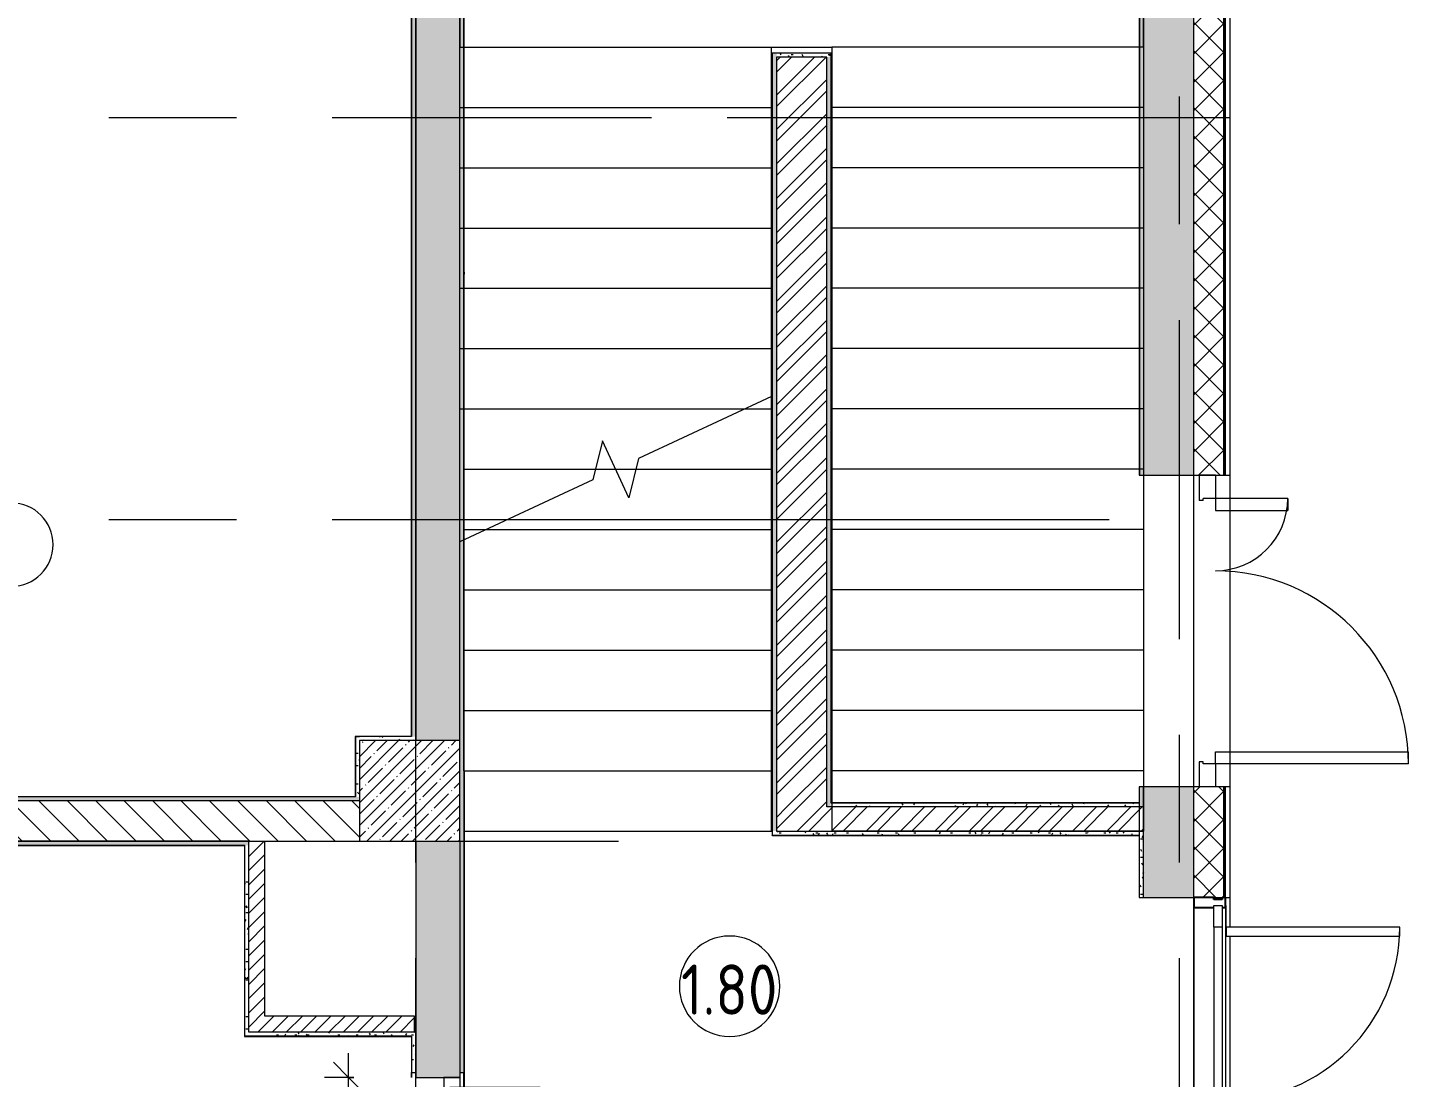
# Model space of a CAD drawing. Header units: millimetres. Extents: x 81459 to 274965, y -8553 to 29000.
# Drawn here: x 119280 to 126148, y 12225 to 17447 of the extents above; entities that cross this region are included whole.
import ezdxf

# ---------------------------------------------------------------- set-up
doc = ezdxf.new("R2010")
doc.units = ezdxf.units.MM
doc.linetypes.add('Осевая', pattern=[3175, 635, -476.25, 1587.5, -476.25])
for name, color, linetype, lineweight in [('A-ANNO-DIMS', 7, 'Continuous', 9), ('A-ANNO-DIMS-100', 7, 'Continuous', 9), ('A-AREA-IDEN', 7, 'Continuous', 9), ('A-DETL-GENF', 7, 'Continuous', 9), ('A-DOOR-IDEN', 7, 'Continuous', 9), ('A-GLAZ-CWMG', 7, 'Continuous', 9), ('A-GLAZ-CWMG-1', 7, 'Continuous', 25), ('A-WALL', 7, 'Continuous', 9), ('I-WALL', 7, 'Continuous', 9), ('S-COLS', 7, 'Continuous', 9), ('S-STRS-1', 7, 'Continuous', 9), ('S-STRS-MBND', 7, 'Continuous', 9), ('Оси', 7, 'Continuous', 9), ('Оси-2', 7, 'Осевая', 9)]:
    doc.layers.add(name, color=color, linetype=linetype, lineweight=lineweight)
for name, color, linetype, lineweight, true_color in [('A-DOOR-1', 1, 'Continuous', 9, 0xff0000), ('A-DOOR-2', 1, 'Continuous', 13, 0xff0000), ('A-DOOR-FRAM-1', 1, 'Continuous', 13, 0xff0000), ('A-WALL-1', 7, 'Continuous', 9, 0x3c3c3c), ('A-WALL-FNSH-1', 7, 'Continuous', 9, 0x3c3c3c)]:
    doc.layers.add(name, color=color, linetype=linetype, lineweight=lineweight, true_color=true_color)
doc.styles.add('GOST Common_1', font='GOST_Common.ttf', dxfattribs={"width": 0.9, "height": 250})
doc.styles.add('ISOCPEUR', font='isocpeur.ttf', dxfattribs={"width": 0.9, "height": 250})
doc.dimstyles.new('ISO-2_5_0_9К_БОЛЬШОЙ', dxfattribs={"dimscale": 304.8, "dimtxt": 248.995294, "dimasz": 0.492126, "dimexe": 0.393701, "dimexo": 0.984252, "dimgap": 0, "dimtad": 1, "dimdec": 0, "dimrnd": 10, "dimzin": 0, "dimdsep": 46, "dimtxsty": 'ISOCPEUR', "dimblk1": 'OBLIQUE', "dimblk2": 'OBLIQUE', "dimsah": 1, "dimcen": 0.09, "dimdle": 0.393701, "dimazin": 0, "dimtfac": 1, "dimtdec": 4, "dimtix": 1, "dimtmove": 0, "dimatfit": 3, "dimfxl": 1, "dimtvp": 1, "dimtolj": 1, "dimtzin": 0, "dimarcsym": 2})
pattern_1 = [(45, (0, 0), (-57.024626, 57.024626), []), (45, (57.025, 0), (-57.024626, 57.024626), [100.806, -20.161, 3.353, -16.808])]
pattern_2 = [(45, (0, 0), (-85.53659, 85.53659), []), (45, (57.02, 0), (-85.53659, 85.53659), [])]
pattern_3 = [(45, (0, 0), (-35.35534, 35.35534), [])]
pattern_4 = [(0, (0, 0), (121.92, 30.48), [10.058, -81.382, 10.058, -81.382, -487.68]), (0, (0, 0), (121.92, 30.48), [-182.88, 10.058, -172.822, 10.058, -81.382, -213.36]), (0, (0, 0), (121.92, 30.48), [-457.2, 10.058, -50.902, 10.058, -142.342]), (120, (45.72, 15.24), (-87.356454, 90.345817), [10.058, -81.382, 10.058, -81.382, -487.68]), (120, (45.72, 15.24), (-87.356454, 90.345817), [-182.88, 10.058, -172.822, 10.058, -81.382, -213.36]), (120, (45.72, 15.24), (-87.356454, 90.345817), [-457.2, 10.058, -50.902, 10.058, -142.342]), (240, (60.96, 76.2), (-34.563546, -120.825817), [10.058, -81.382, 10.058, -81.382, -487.68]), (240, (60.96, 76.2), (-34.563546, -120.825817), [-182.88, 10.058, -172.822, 10.058, -81.382, -213.36]), (240, (60.96, 76.2), (-34.563546, -120.825817), [-457.2, 10.058, -50.902, 10.058, -142.342])]

# ---------------------------------------------------------------- blocks, each defined once
blk = doc.blocks.new('110_Дверь_СКБ_2Ст - Д-1_л_Лестничная клетка EIS60 2-32142534-План заполнения и маркировки дверных проемов 1 этажа в осях 23_1-33')
at = {"layer": 'A-DOOR-1'}
for centre, radius, start, end in [((662.5, 110), 900, 90, 180), ((-637.5, 110), 400, 360, 90)]:
    blk.add_arc(centre, radius, start, end, dxfattribs=at)
at = {"layer": 'A-DOOR-2'}
for p, q in [((662.5, 1010), (612.5, 1010)), ((612.5, 110), (612.5, 1010)), ((662.5, 1010), (662.5, 110)), ((-637.5, 510), (-587.5, 510)), ((-637.5, 510), (-637.5, 110)), ((-587.5, 110), (-587.5, 510)), ((-637.5, 110), (-587.5, 110)), ((662.5, 110), (612.5, 110))]:
    blk.add_line(p, q, dxfattribs=at)
at = {"layer": 'A-DOOR-FRAM-1'}
for p, q in [((-687.5, 110), (-687.5, 30)), ((-687.5, 110), (-637.5, 110)), ((-637.5, 110), (-637.5, 60)), ((662.5, 110), (662.5, 60)), ((662.5, 110), (712.5, 110)), ((712.5, 110), (712.5, 30)), ((-687.5, 30), (-627.5, 30)), ((-627.5, 60), (-637.5, 60)), ((-627.5, 60), (-627.5, 30)), ((652.5, 60), (652.5, 30)), ((662.5, 60), (652.5, 60)), ((652.5, 30), (712.5, 30))]:
    blk.add_line(p, q, dxfattribs=at)
blk = doc.blocks.new('110_Дверь_СКБ_2Ст_Наружная - ДН-3_1_л__ Двухстворчатая 1200 х2900 из подвала EI30-23667726-План заполнения и маркировки дверных проемов 1 этажа в осях 23_1-33')
at = {"layer": 'A-DOOR-1'}
for centre, radius, start, end in [((679.5, 29), 960, 90, 180), ((-640.5, 29), 360, 0, 90)]:
    blk.add_arc(centre, radius, start, end, dxfattribs=at)
at = {"layer": 'A-DOOR-2'}
for p, q in [((679.5, 989), (619.5, 989)), ((619.5, 29), (619.5, 989)), ((679.5, 989), (679.5, 29)), ((-640.5, 389), (-580.5, 389)), ((-640.5, 389), (-640.5, 29)), ((-580.5, 29), (-580.5, 389)), ((-640.5, 29), (-580.5, 29)), ((679.5, 29), (619.5, 29))]:
    blk.add_line(p, q, dxfattribs=at)
at = {"layer": 'A-DOOR-FRAM-1'}
for p, q in [((-755.5, 29), (-755.5, -51)), ((-755.5, 29), (-640.5, 29)), ((-640.5, 29), (-640.5, -31)), ((679.5, 29), (679.5, -31)), ((679.5, 29), (794.5, 29)), ((794.5, 29), (794.5, -51)), ((-755.5, -51), (-630.5, -51)), ((-630.5, -31), (-640.5, -31)), ((-630.5, -31), (-630.5, -51)), ((669.5, -31), (669.5, -51)), ((679.5, -31), (669.5, -31)), ((669.5, -51), (794.5, -51))]:
    blk.add_line(p, q, dxfattribs=at)
blk = doc.blocks.new('Прямоугольный импост - Импост структурный с накладкой - 160мм-18691760-План заполнения и маркировки дверных проемов 1 этажа в осях 23_1-33')
at = {"layer": 'A-GLAZ-CWMG-1'}
for p, q in [((-50, 0), (-50, 17)), ((-50, 17), (0, 17)), ((0, 0), (-10, 0)), ((-10, 0), (-10, -40)), ((0, 17), (0, 0)), ((-50, -140), (-50, -40)), ((-10, -40), (0, -40)), ((0, -40), (0, -140)), ((0, -140), (-50, -140))]:
    blk.add_line(p, q, dxfattribs=at)
blk = doc.blocks.new('Дверь_Витражная_СКБ_2Ст - ВН-6-31912847-План заполнения и маркировки дверных проемов 1 этажа в осях 23_1-33')
at = {"layer": 'A-DETL-GENF'}
for p, q in [((-715, -20), (-715, -17)), ((-715, -17), (-715, -20)), ((-607, -20), (-715, -20)), ((-715, -20), (-607, -20)), ((-598, -20), (-643, -20)), ((-643, -20), (-643, -370)), ((-607, -17), (-607, -20)), ((-607, -20), (-607, -17)), ((-598, -370), (-598, -20)), ((562, -20), (562, -884)), ((607, -20), (562, -20)), ((607, -17), (607, -20)), ((607, -17), (607, -20)), ((607, -884), (607, -20)), ((607, -20), (715, -20)), ((607, -20), (715, -20)), ((715, -20), (715, -17)), ((715, -20), (715, -17)), ((-643, -370), (-598, -370)), ((562, -884), (607, -884))]:
    blk.add_line(p, q, dxfattribs=at)
at = {"layer": 'A-DOOR-1'}
for p, q in [((-607, -370), (-607, -20)), ((607, -884), (607, -20))]:
    blk.add_line(p, q, dxfattribs=at)
for centre, radius, start, end in [((-607, -20), 350, 270, 0), ((607, -20), 864, 180, 270)]:
    blk.add_arc(centre, radius, start, end, dxfattribs=at)
at = {"layer": 'A-DOOR-2'}
for p, q in [((-715, 40), (-607, 40)), ((-715, 0), (-715, 40)), ((-607, 40), (-607, 0)), ((607, 40), (715, 40)), ((607, 0), (607, 40)), ((715, 40), (715, 0)), ((-607, 0), (-715, 0)), ((715, 0), (607, 0))]:
    blk.add_line(p, q, dxfattribs=at)
blk = doc.blocks.new('Прямоугольный импост - Импост структурный с накладкой - 160мм-23689444-План заполнения и маркировки дверных проемов 1 этажа в осях 23_1-33')
at = {"layer": 'A-GLAZ-CWMG'}
for p, q in [((125081, 13070), (125081, 11660)), ((125238, 13070), (125238, 11660)), ((125181, 12972), (125181, 11758)), ((125221, 12972), (125221, 11758))]:
    blk.add_line(p, q, dxfattribs=at)
blk = doc.blocks.new('BSC_Колонна _Прямоугольная - 500х500-22291386-План заполнения и маркировки дверных проемов 1 этажа в осях 23_1-33')
at = {"layer": 'S-COLS'}
h = blk.add_hatch(dxfattribs=at)
h.set_pattern_fill('FP_26', color=256, style=0, pattern_type=2)
h.set_pattern_definition([(45, (-121180, -13650), (-57.024626, 57.024626), []), (45, (-121122.975, -13650), (-57.024626, 57.024626), [100.806, -20.161, 3.353, -16.808])])
h.paths.add_polyline_path([(-250, -250), (250, -250), (250, 250), (-250, 250)])
for p, q in [((250, 250), (-250, 250)), ((-250, 250), (-250, -250)), ((250, -250), (250, 250)), ((-250, -250), (250, -250))]:
    blk.add_line(p, q, dxfattribs=at)
blk = doc.blocks.new('М_двери - Типоразмер_рамка-25223575-План заполнения и маркировки дверных проемов 1 этажа в осях 23_1-33')
at = {"layer": 'A-DOOR-IDEN'}
for p, q in [((4.496, 2.08), (-4.496, 2.08)), ((-4.496, -2.08), (4.496, -2.08))]:
    blk.add_line(p, q, dxfattribs=at)
for centre, start, end in [((-4.496, 0), 90, 270), ((4.496, 0), 270, 90)]:
    blk.add_arc(centre, 2.08, start, end, dxfattribs=at)
blk = doc.blocks.new('Марка_Помещения - Номер-25198446-План заполнения и маркировки дверных проемов 1 этажа в осях 23_1-33')
at = {"layer": 'A-AREA-IDEN'}
for start, end in [(360, 180), (180, 360)]:
    blk.add_arc((0, 0), 2.5, start, end, dxfattribs=at)
blk = doc.blocks.new('DIMBLOCK55-План заполнения и маркировки дверных проемов 1 этажа в осях 23_1-33')
at = {"layer": 'A-ANNO-DIMS-100', "lineweight": 20}
for p, q in [((120875.8, 12225), (120800.8, 12300)), ((120875.8, 12225), (120950.8, 12150)), ((120875.8, 10825), (120800.8, 10900)), ((120875.8, 10825), (120950.8, 10750))]:
    blk.add_line(p, q, dxfattribs=at)
at = {"layer": 'A-ANNO-DIMS-100'}
for p, q in [((120875.8, 10705), (120875.8, 12345)), ((120902, 12225), (120755.8, 12225)), ((120875.8, 12225), (120902, 12225)), ((120902, 10825), (120755.8, 10825)), ((120875.8, 10825), (120902, 10825))]:
    blk.add_line(p, q, dxfattribs=at)
at = {"layer": 'A-ANNO-DIMS-100', "color": 0, "insert": (120549.2, 11218.5), "char_height": 250, "width": 735.494, "attachment_point": 1, "rotation": 90, "line_spacing_factor": 1.149209, "style": 'ISOCPEUR'}
blk.add_mtext('1400', dxfattribs=at)
blk = doc.blocks.new('_Oblique')
at = {"color": 0, "linetype": 'ByBlock', "lineweight": -2}
blk.add_line((-0.5, -0.5), (0.5, 0.5), dxfattribs=at)

msp = doc.modelspace()

# ---------------------------------------------------------------- hatches: boundary and pattern name
at = {"layer": 'A-WALL'}
h = msp.add_hatch(dxfattribs=at)
h.set_pattern_fill('FP_5', color=256, style=0, pattern_type=2)
h.set_pattern_definition([(45, (0, 0), (-70.71068, 70.71068), []), (135, (0, 0), (-70.71068, -70.71068), [])])
h.paths.add_polyline_path([(125080, -250), (125230, -250), (125230, 7700), (125080, 7700), (125080, -100)])
h.paths.add_polyline_path([(125230, 8900), (125230, 10820), (125080, 10820), (125080, 8900)])
h.paths.add_polyline_path([(125080, 13120), (125230, 13120), (125230, 13670), (125080, 13670)])
h.paths.add_polyline_path([(125080, 15220), (125230, 15220), (125230, 21550), (125080, 21550), (125080, 17271)])
at = {"layer": 'I-WALL'}
h = msp.add_hatch(dxfattribs=at)
h.set_pattern_fill('FP_2', color=256, style=0, pattern_type=2)
h.set_pattern_definition(pattern_1)
h.paths.add_polyline_path([(124830, 10600), (125080, 10600), (125080, 10820), (124830, 10820)])
h.paths.add_polyline_path([(125080, 13120), (125080, 13670), (124830, 13670), (124830, 13120)])
h.paths.add_polyline_path([(125080, 15220), (125080, 21400), (124830, 21400), (124830, 15220)])
h = msp.add_hatch(dxfattribs=at)
h.set_pattern_fill('FP_31', color=256, style=0, pattern_type=2)
h.set_pattern_definition(pattern_4)
h.paths.add_polyline_path([(121430, 10600), (121450, 10600), (121450, 10800), (121430, 10800)])
h.paths.add_polyline_path([(121430, 12250), (121450, 12250), (121450, 18830), (121430, 18830), (121430, 12399.2)])
h = msp.add_hatch(dxfattribs=at)
h.set_pattern_fill('FP_31', color=256, style=0, pattern_type=2)
h.set_pattern_definition(pattern_4)
h.paths.add_polyline_path([(124830, 13570), (124830, 13670), (124810, 13670), (124810, 13570)])
h.paths.add_polyline_path([(124830, 15220), (124830, 18850), (124810, 18850), (124810, 15220)])
h = msp.add_hatch(dxfattribs=at)
h.set_pattern_fill('FP_31', color=256, style=0, pattern_type=2)
h.set_pattern_definition(pattern_4)
h.paths.add_polyline_path([(121190, 13920), (121210, 13920), (121210, 18600), (121190, 18600), (121190, 13933)])
h = msp.add_hatch(dxfattribs=at)
h.set_pattern_fill('FP_2', color=256, style=0, pattern_type=2)
h.set_pattern_definition(pattern_1)
h.paths.add_polyline_path([(121430, 10380), (121430, 10825), (121210, 10825), (121210, 10380)])
h.paths.add_polyline_path([(121430, 12225), (121430, 13400), (121210, 13400), (121210, 12225)])
h.paths.add_polyline_path([(121430, 13900), (121430, 18600), (121210, 18600), (121210, 13900), (121222, 13900)])
h = msp.add_hatch(dxfattribs=at)
h.set_pattern_fill('FP_31', color=256, style=0, pattern_type=2)
h.set_pattern_definition(pattern_4)
h.paths.add_polyline_path([(122985, 13450), (123005, 13450), (123005, 17320), (122985, 17320), (122985, 14835.1)])
h = msp.add_hatch(dxfattribs=at)
h.set_pattern_fill('FP_31', color=256, style=0, pattern_type=2)
h.set_pattern_definition(pattern_4)
h.paths.add_polyline_path([(123255, 17300), (123275, 17300), (123275, 17320), (123005, 17320), (123005, 17300)])
h = msp.add_hatch(dxfattribs=at)
h.set_pattern_fill('FP_16', color=256, style=0, pattern_type=2)
h.set_pattern_definition(pattern_2)
h.paths.add_polyline_path([(123255, 13570), (123255, 17300), (123005, 17300), (123005, 13570)])
h = msp.add_hatch(dxfattribs=at)
h.set_pattern_fill('FP_31', color=256, style=0, pattern_type=2)
h.set_pattern_definition(pattern_4)
h.paths.add_polyline_path([(123255, 13570), (123275, 13570), (123275, 17300), (123255, 17300), (123255, 14835.1)])
h = msp.add_hatch(dxfattribs=at)
h.set_pattern_fill('FP_31', color=256, style=0, pattern_type=2)
h.set_pattern_definition(pattern_4)
h.paths.add_polyline_path([(120930, 13620), (120930, 13920), (120910, 13920), (120910, 13620)])
h = msp.add_hatch(dxfattribs=at)
h.set_pattern_fill('FP_31', color=256, style=0, pattern_type=2)
h.set_pattern_definition(pattern_4)
h.paths.add_polyline_path([(120930, 13900), (121210, 13900), (121210, 13920), (120930, 13920)])
h = msp.add_hatch(dxfattribs=at)
h.set_pattern_fill('FP_4', color=256, style=0, pattern_type=2)
h.set_pattern_definition([(135, (0, 0), (-70.71068, -70.71068), [])])
h.paths.add_polyline_path([(120930, 13400), (120930, 13600), (116100, 13600), (116100, 13400), (120461.1, 13400)])
h = msp.add_hatch(dxfattribs=at)
h.set_pattern_fill('FP_31', color=256, style=0, pattern_type=2)
h.set_pattern_definition(pattern_4)
h.paths.add_polyline_path([(120930, 13600), (120930, 13620), (118010, 13620), (118010, 13600), (120461.1, 13600)])
h = msp.add_hatch(dxfattribs=at)
h.set_pattern_fill('FP_16', color=256, style=0, pattern_type=2)
h.set_pattern_definition(pattern_2)
h.paths.add_polyline_path([(124830, 13450), (124830, 13570), (123005, 13570), (123005, 13450), (124448.9, 13450)])
h = msp.add_hatch(dxfattribs=at)
h.set_pattern_fill('FP_31', color=256, style=0, pattern_type=2)
h.set_pattern_definition(pattern_4)
h.paths.add_polyline_path([(124810, 13570), (124810, 13590), (123275, 13590), (123275, 13570), (124448.9, 13570)])
h = msp.add_hatch(dxfattribs=at)
h.set_pattern_fill('FP_31', color=256, style=0, pattern_type=2)
h.set_pattern_definition(pattern_4)
h.paths.add_polyline_path([(120380, 13380), (120380, 13400), (115599, 13400), (115600, 13380), (120360, 13380)])
h = msp.add_hatch(dxfattribs=at)
h.set_pattern_fill('FP_3', color=256, style=0, pattern_type=2)
h.set_pattern_definition(pattern_3)
h.paths.add_polyline_path([(120460, 12450), (120460, 13400), (120380, 13400), (120380, 12450)])
h = msp.add_hatch(dxfattribs=at)
h.set_pattern_fill('FP_31', color=256, style=0, pattern_type=2)
h.set_pattern_definition(pattern_4)
h.paths.add_polyline_path([(124810, 13430), (124810, 13450), (122985, 13450), (122985, 13430), (124448.9, 13430)])
h = msp.add_hatch(dxfattribs=at)
h.set_pattern_fill('FP_31', color=256, style=0, pattern_type=2)
h.set_pattern_definition(pattern_4)
h.paths.add_polyline_path([(124810, 10620), (124830, 10620), (124830, 10821), (124810, 10820)])
h.paths.add_polyline_path([(124810, 13120), (124830, 13120), (124830, 13450), (124810, 13450), (124810, 13429)])
h = msp.add_hatch(dxfattribs=at)
h.set_pattern_fill('FP_31', color=256, style=0, pattern_type=2)
h.set_pattern_definition(pattern_4)
h.paths.add_polyline_path([(120360, 12430), (120380, 12430), (120380, 13380), (120360, 13379)])
h = msp.add_hatch(dxfattribs=at)
h.set_pattern_fill('FP_3', color=256, style=0, pattern_type=2)
h.set_pattern_definition(pattern_3)
h.paths.add_polyline_path([(120460, 12450), (121205, 12450), (121205, 12530), (120460, 12530)])
h = msp.add_hatch(dxfattribs=at)
h.set_pattern_fill('FP_31', color=256, style=0, pattern_type=2)
h.set_pattern_definition(pattern_4)
h.paths.add_polyline_path([(121190, 12430), (121210, 12430), (121210, 12450), (120380, 12450), (120380, 12430), (121189, 12430)])
h = msp.add_hatch(dxfattribs=at)
h.set_pattern_fill('FP_31', color=256, style=0, pattern_type=2)
h.set_pattern_definition(pattern_4)
h.paths.add_polyline_path([(121190, 10600), (121210, 10600), (121210, 10800), (121190, 10800), (121190, 10620)])
h.paths.add_polyline_path([(121210, 12250), (121210, 12430), (121190, 12430), (121190, 12250)])

# ---------------------------------------------------------------- linework, layer by layer
at = {"layer": 'A-WALL'}
for p, q in [((125260, 21580), (125260, 12972)), ((125230, 15220), (125230, 21550)), ((125233, 15220), (125233, 21553)), ((125080, 8900), (125080, 21400)), ((121450, 16230.4), (121450, 18830)), ((124810, 18830), (124810, 15220)), ((121190, 13920), (121190, 18580)), ((123255, 17300), (123005, 17300)), ((123255, 13570), (123255, 17300)), ((123275, 17300), (123275, 13590)), ((125238, 15220), (125260, 15220)), ((120910, 13920), (120910, 13620)), ((121190, 13920), (120930, 13920)), ((125230, 13120), (125230, 13670)), ((125233, 13120), (125233, 13670)), ((125260, 13670), (125238, 13670)), ((120910, 13620), (118030, 13620)), ((123275, 13590), (124810, 13590)), ((122985, 13430), (124810, 13430)), ((115600, 13380), (120360, 13380)), ((120360, 12430), (120360, 13380)), ((125238, 13120), (125260, 13120)), ((125260, 12927), (125260, 11767)), ((121190, 12430), (120360, 12430)), ((121190, 12430), (121190, 12250))]:
    msp.add_line(p, q, dxfattribs=at)
at = {"layer": 'A-WALL-1'}
for p, q in [((124830, 18850), (124830, 15220)), ((121210, 18600), (121210, 13900)), ((121210, 13900), (121210, 18600)), ((121430, 13900), (121430, 18600)), ((123275, 17320), (122985, 17320)), ((123005, 17300), (123005, 13450)), ((121450, 13750), (121450, 16230.4)), ((124810, 15220), (125230, 15220)), ((125230, 13670), (124810, 13670)), ((124830, 13450), (124830, 13670)), ((120930, 13600), (118010, 13600)), ((124830, 13570), (123255, 13570)), ((120380, 13400), (115600, 13400)), ((116100, 13400), (120930, 13400)), ((120380, 12450), (120380, 13400)), ((120460, 12530), (120460, 13400)), ((121210, 13400), (121210, 12225)), ((121430, 13400), (121430, 12225)), ((123005, 13450), (124830, 13450)), ((124830, 13120), (124830, 13450)), ((124810, 13120), (125230, 13120)), ((121205, 12530), (120460, 12530)), ((121205, 12450), (121205, 12530)), ((121210, 12450), (120380, 12450)), ((121210, 12250), (121210, 12450)), ((121190, 12250), (121210, 12250)), ((121430, 12250), (121450, 12250)), ((121210, 12225), (121430, 12225))]:
    msp.add_line(p, q, dxfattribs=at)
at = {"layer": 'A-WALL-FNSH-1'}
for p, q in [((125238, 15220), (125238, 21558)), ((121451, 16230.4), (121451, 18829)), ((124809, 18829), (124809, 15220)), ((121189, 18579), (121189, 13921)), ((122984, 17321), (122984, 13430)), ((122985, 13429), (122985, 17320)), ((123275, 17320), (123275, 17300)), ((121450, 16230.4), (121451, 16230.4)), ((121451, 16221.1), (121450, 16221.1)), ((121451, 13748.4), (121451, 16221.1)), ((124809, 15220), (124810, 15220)), ((125230, 15220), (125238, 15220)), ((121189, 13921), (120909, 13921)), ((120909, 13921), (120909, 13621)), ((120910, 13920), (120930, 13920)), ((121450, 13750), (121450, 12250)), ((121451, 13750), (121450, 13750)), ((121450, 13748.4), (121451, 13748.4)), ((124810, 13670), (124809, 13670)), ((124809, 13670), (124809, 13120)), ((124810, 13120), (124810, 13670)), ((125238, 13670), (125230, 13670)), ((125238, 13120), (125238, 13670)), ((120909, 13621), (118031, 13621)), ((124810, 13591), (123275, 13591)), ((122985, 13429), (124810, 13429)), ((115599, 13379), (120360, 13379)), ((120359, 13380), (120359, 12429)), ((124809, 13120), (124810, 13120)), ((125230, 13120), (125238, 13120)), ((120359, 12429), (121189, 12429)), ((121189, 12429), (121189, 12225)), ((121190, 12225), (121190, 12250)), ((121189, 12225), (121190, 12225)), ((121450, 12225), (121451, 12225))]:
    msp.add_line(p, q, dxfattribs=at)
at = {"layer": 'I-WALL'}
for p, q in [((122984, 17321), (123276, 17321)), ((122985, 17321), (122985, 17320)), ((123276, 17320), (123275, 17320)), ((123276, 17321), (123276, 13590)), ((121451, 16230.4), (121451, 16221.1)), ((121451, 13748.4), (121451, 10621)), ((122984, 13429), (122984, 13430)), ((122984, 13430), (122985, 13430)), ((122985, 13429), (122984, 13429)), ((121451, 13150.5), (121450, 13150.5)), ((121451, 13150), (121450, 13150)), ((121450, 10800), (121450, 12250))]:
    msp.add_line(p, q, dxfattribs=at)
at = {"layer": 'S-STRS-1'}
for p, q in [((121450, 17350), (122980, 17350)), ((121450, 17350), (122980, 17350)), ((122980, 17350), (123280, 17350)), ((122980, 17050), (122980, 17350)), ((124810, 17350), (123280, 17350)), ((123280, 17350), (123280, 17050)), ((124810, 17350), (123280, 17350)), ((121450, 17050), (122980, 17050)), ((121450, 17050), (122980, 17050)), ((122980, 16750), (122980, 17050)), ((123280, 17050), (123280, 16750)), ((124810, 17050), (123280, 17050)), ((124810, 17050), (123280, 17050)), ((121450, 16750), (122980, 16750)), ((121450, 16750), (122980, 16750)), ((122980, 16450), (122980, 16750)), ((123280, 16750), (123280, 16450)), ((124810, 16750), (123280, 16750)), ((124810, 16750), (123280, 16750)), ((121450, 16450), (122980, 16450)), ((121450, 16450), (122980, 16450)), ((122980, 16150), (122980, 16450)), ((123280, 16450), (123280, 16150)), ((124810, 16450), (123280, 16450)), ((124810, 16450), (123280, 16450)), ((121450, 16150), (122980, 16150)), ((121450, 16150), (122980, 16150)), ((122980, 15850), (122980, 16150)), ((123280, 16150), (123280, 15850)), ((124810, 16150), (123280, 16150)), ((124810, 16150), (123280, 16150)), ((121450, 15850), (122980, 15850)), ((121450, 15850), (122980, 15850)), ((122980, 15611.4), (122980, 15850)), ((123280, 15850), (123280, 15550)), ((124810, 15850), (123280, 15850)), ((124810, 15850), (123280, 15850)), ((122980, 15550), (122980, 15611.4)), ((121450, 15550), (122848.4, 15550)), ((121450, 15550), (122848.4, 15550)), ((122848.4, 15550), (122980, 15550)), ((122848.4, 15550), (122980, 15550)), ((122980, 15250), (122980, 15550)), ((124810, 15550), (123280, 15550)), ((121450, 15250), (122104.6, 15250)), ((121450, 15250), (122104.6, 15250)), ((122104.6, 15250), (122205, 15250)), ((122104.6, 15250), (122205, 15250)), ((122205, 15250), (122305.4, 15250)), ((122205, 15250), (122305.4, 15250)), ((122305.4, 15250), (122980, 15250)), ((122305.4, 15250), (122980, 15250)), ((122980, 14950), (122980, 15250)), ((121450, 14950), (121561.6, 14950)), ((121450, 14950), (121561.6, 14950)), ((121561.6, 14950), (122980, 14950)), ((121561.6, 14950), (122980, 14950)), ((122980, 14650), (122980, 14950)), ((121450, 14650), (122980, 14650)), ((121450, 14650), (122980, 14650)), ((122980, 14350), (122980, 14650)), ((121450, 14350), (122980, 14350)), ((121450, 14350), (122980, 14350)), ((122980, 14050), (122980, 14350)), ((121450, 14050), (122980, 14050)), ((121450, 14050), (122980, 14050)), ((122980, 13750), (122980, 14050)), ((121450, 13750), (122980, 13750)), ((121450, 13750), (122980, 13750)), ((122980, 13450), (122980, 13750)), ((121450, 13450), (122980, 13450)), ((121450, 13450), (122980, 13450))]:
    msp.add_line(p, q, dxfattribs=at)
at = {"layer": 'S-STRS-MBND'}
for p, q in [((121430, 18850), (121430, 17350)), ((124830, 17350), (124830, 18850)), ((121430, 17350), (122980, 17350)), ((121430, 15550), (121430, 17350)), ((121430, 17350), (122980, 17350)), ((122980, 17350), (123280, 17350)), ((122980, 15611.4), (122980, 17350)), ((124830, 17350), (123280, 17350)), ((123280, 17350), (123280, 13450)), ((124830, 17350), (123280, 17350)), ((124830, 17350), (124830, 13450)), ((121430, 17050), (122980, 17050)), ((121430, 17050), (122980, 17050)), ((124830, 17050), (123280, 17050)), ((124830, 17050), (123280, 17050)), ((121430, 16750), (122980, 16750)), ((121430, 16750), (122980, 16750)), ((124830, 16750), (123280, 16750)), ((124830, 16750), (123280, 16750)), ((121430, 16450), (122980, 16450)), ((121430, 16450), (122980, 16450)), ((124830, 16450), (123280, 16450)), ((124830, 16450), (123280, 16450)), ((121430, 16150), (122980, 16150)), ((121430, 16150), (122980, 16150)), ((124830, 16150), (123280, 16150)), ((124830, 16150), (123280, 16150)), ((121430, 15850), (122980, 15850)), ((121430, 15850), (122980, 15850)), ((124830, 15850), (123280, 15850)), ((124830, 15850), (123280, 15850)), ((122980, 15611.4), (122318.3, 15302.8)), ((121430, 15550), (122848.4, 15550)), ((121430, 15550), (122848.4, 15550)), ((124830, 15550), (123280, 15550)), ((124830, 15550), (123280, 15550)), ((122139, 15391.6), (122091.7, 15197.2)), ((122271, 15108.4), (122139, 15391.6)), ((121450, 15250), (122104.6, 15250)), ((121450, 15250), (122104.6, 15250)), ((122205, 15250), (122305.4, 15250)), ((122205, 15250), (122305.4, 15250)), ((122318.3, 15302.8), (122271, 15108.4)), ((124830, 15250), (123280, 15250)), ((124830, 15250), (123280, 15250)), ((122091.7, 15197.2), (121430, 14888.6)), ((121450, 14950), (121561.6, 14950)), ((121450, 14950), (121561.6, 14950)), ((124830, 14950), (123280, 14950)), ((124830, 14950), (123280, 14950)), ((124830, 14650), (123280, 14650)), ((124830, 14650), (123280, 14650)), ((124830, 14350), (123280, 14350)), ((124830, 14350), (123280, 14350)), ((124830, 14050), (123280, 14050)), ((124830, 14050), (123280, 14050)), ((124830, 13750), (123280, 13750)), ((124830, 13750), (123280, 13750)), ((124830, 13450), (123280, 13450))]:
    msp.add_line(p, q, dxfattribs=at)
at = {"layer": 'Оси'}
for p, q in [((122760, 17000), (125260, 17000)), ((122160, 15000), (124660, 15000)), ((119719, 13400), (122219, 13400))]:
    msp.add_line(p, q, dxfattribs=at)
at = {"layer": 'Оси-2'}
for p, q in [((121210, 593.7), (121210, 19415.1)), ((125010, 593.7), (125010, 19415.1)), ((84758.6, 17000), (122760, 17000)), ((84758.6, 15000), (122160, 15000)), ((84758.6, 13400), (119719, 13400))]:
    msp.add_line(p, q, dxfattribs=at)

# ---------------------------------------------------------------- block references
at = {"layer": 'A-AREA-IDEN', "xscale": 99.99999999999993, "yscale": 99.99999999999993, "zscale": 99.99999999999993}
msp.add_blockref('Марка_Помещения - Номер-25198446-План заполнения и маркировки дверных проемов 1 этажа в осях 23_1-33', (122771.8, 12678.2), dxfattribs=at)
at = {"layer": 'A-DOOR-1'}
for name, p, rotation in [('110_Дверь_СКБ_2Ст_Наружная - ДН-3_1_л__ Двухстворчатая 1200 х2900 из подвала EI30-23667726-План заполнения и маркировки дверных проемов 1 этажа в осях 23_1-33', (125159, 14464.5), 269.9999999999999), ('Дверь_Витражная_СКБ_2Ст - ВН-6-31912847-План заполнения и маркировки дверных проемов 1 этажа в осях 23_1-33', (125221, 12365), 89.99999999999957), ('110_Дверь_СКБ_2Ст - Д-1_л_Лестничная клетка EIS60 2-32142534-План заполнения и маркировки дверных проемов 1 этажа в осях 23_1-33', (121320, 11537.5), 269.9999999999999)]:
    msp.add_blockref(name, p, dxfattribs=dict(at, rotation=rotation))
at = {"layer": 'A-DOOR-IDEN', "xscale": 99.99999999999993, "yscale": 99.99999999999993, "zscale": 99.99999999999993}
msp.add_blockref('М_двери - Типоразмер_рамка-25223575-План заполнения и маркировки дверных проемов 1 этажа в осях 23_1-33', (118749, 14875), dxfattribs=at)
at = {"layer": 'A-GLAZ-CWMG', "extrusion": (0, 0, -1), "rotation": 90.00000000000044}
msp.add_blockref('Прямоугольный импост - Импост структурный с накладкой - 160мм-18691760-План заполнения и маркировки дверных проемов 1 этажа в осях 23_1-33', (-125221, 13120), dxfattribs=at)
at = {"layer": 'A-GLAZ-CWMG'}
msp.add_blockref('Прямоугольный импост - Импост структурный с накладкой - 160мм-23689444-План заполнения и маркировки дверных проемов 1 этажа в осях 23_1-33', (0, 0), dxfattribs=at)
at = {"layer": 'S-COLS'}
msp.add_blockref('BSC_Колонна _Прямоугольная - 500х500-22291386-План заполнения и маркировки дверных проемов 1 этажа в осях 23_1-33', (121180, 13650), dxfattribs=at)

# ---------------------------------------------------------------- texts
at = {"layer": 'A-AREA-IDEN', "insert": (122529.9, 12786.7), "char_height": 250, "width": 606.076, "attachment_point": 1, "style": 'GOST Common_1'}
msp.add_mtext('1.80', dxfattribs=at)

# ---------------------------------------------------------------- dimensions: what is measured, and where the dimension line sits
at = {"layer": 'A-ANNO-DIMS'}
dim = msp.add_linear_dim(base=(120875.8, 12225), p1=(121202, 10825), p2=(121202, 12225), angle=90, dimstyle='ISO-2_5_0_9К_БОЛЬШОЙ', override={"dimpost": '<>', "dimfxl": 1400}, dxfattribs=at)
dim.commit()
dim.dimension.update_dxf_attribs({"geometry": 'DIMBLOCK55-План заполнения и маркировки дверных проемов 1 этажа в осях 23_1-33', "text_midpoint": (120750.8, 11525)})

doc.saveas('drawing.dxf')
